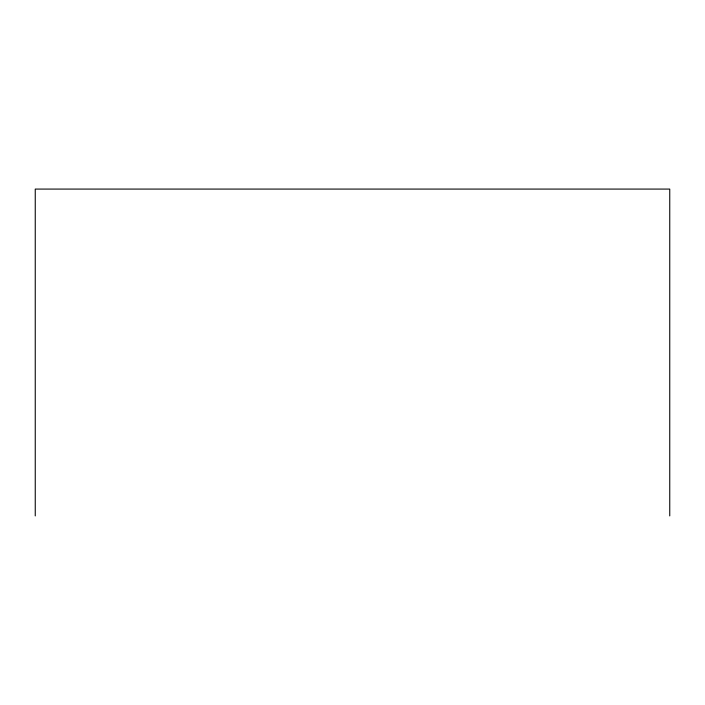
<?xml version="1.0" encoding="UTF-8"?>
<svg xmlns="http://www.w3.org/2000/svg" width="705" height="705" viewBox="0 0 705 705"><rect width="100%" height="100%" fill="white"/><g stroke="black" fill="none" stroke-linecap="round" stroke-linejoin="round"><path stroke-width="1.06" d="M669.75 515.919L669.75 189.081L35.25 189.081L35.25 515.919"/></g></svg>
